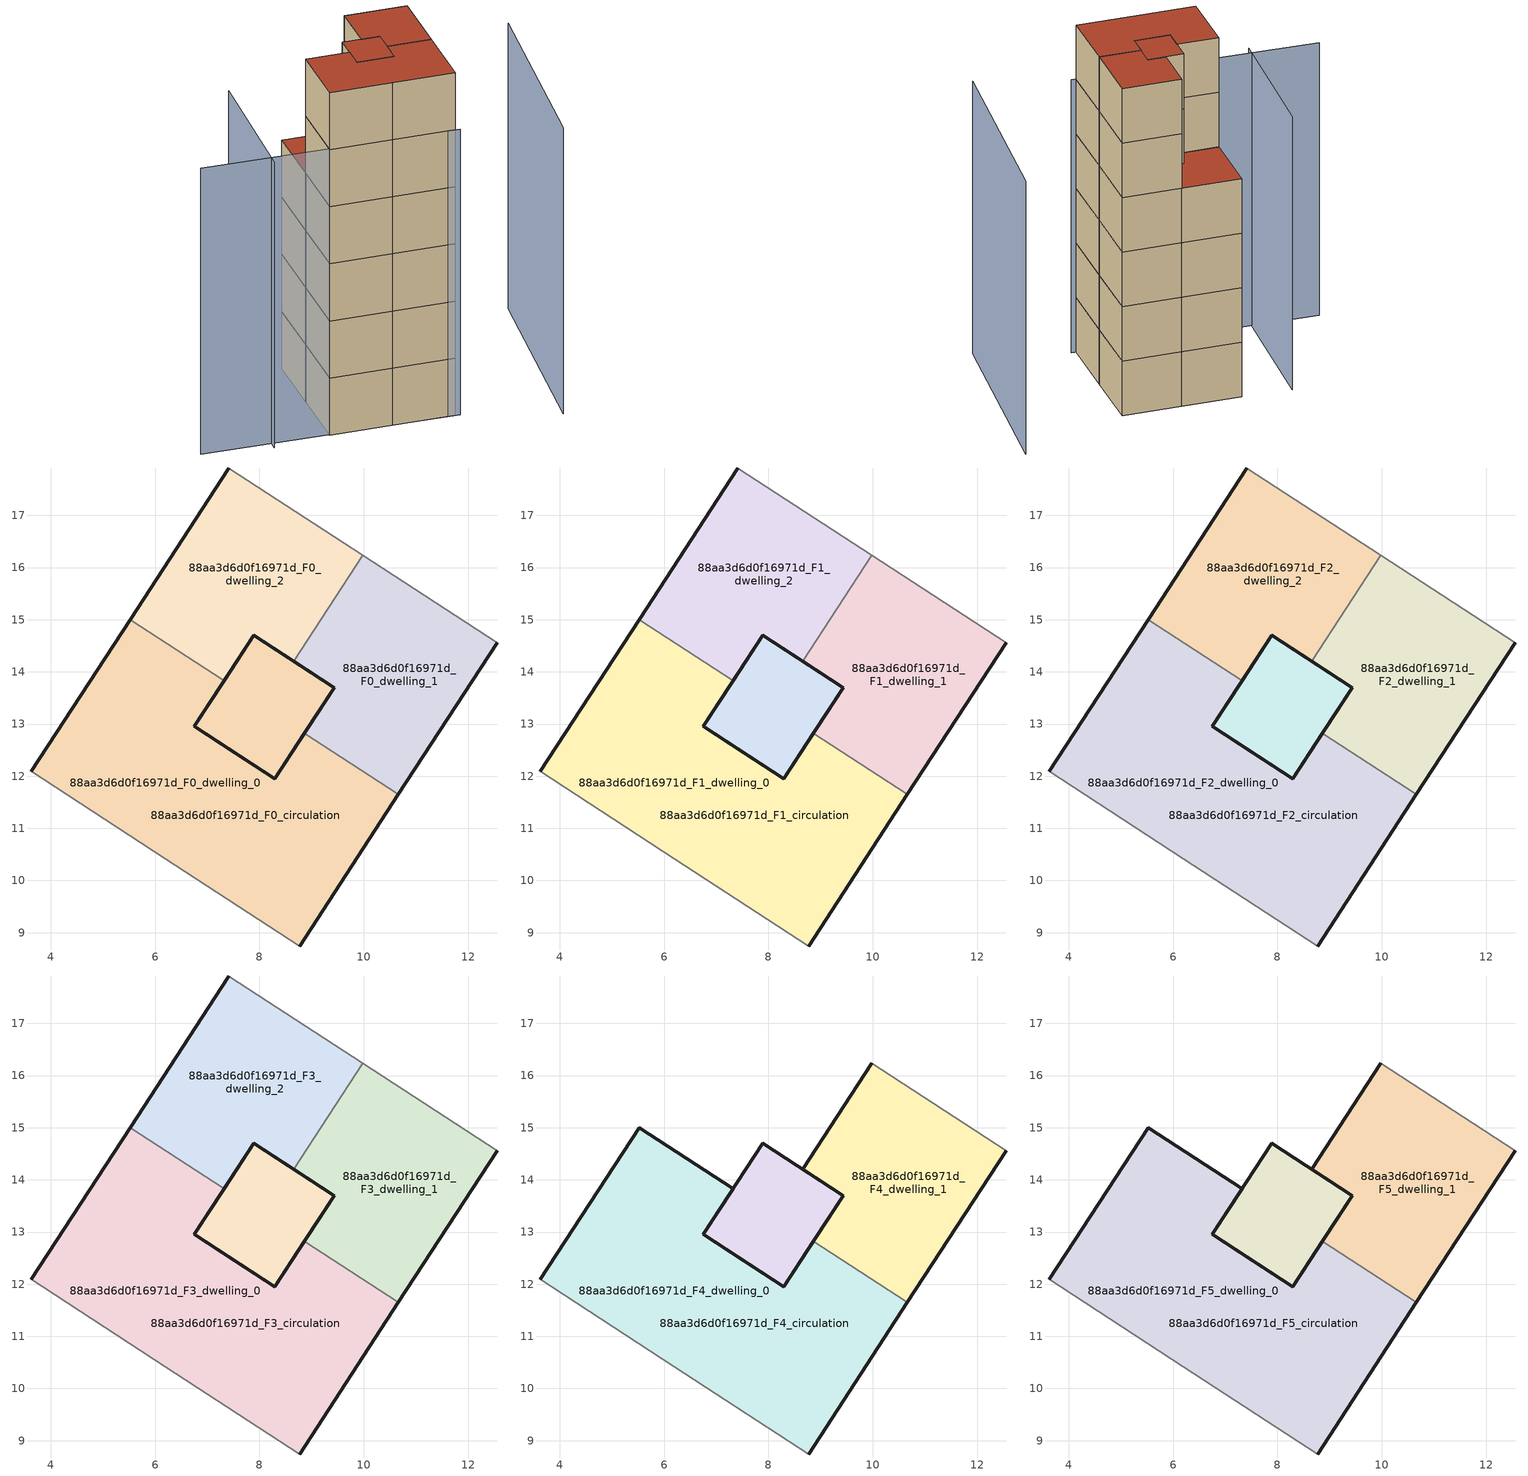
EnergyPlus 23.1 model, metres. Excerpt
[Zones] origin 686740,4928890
88aa3d6d0f16971d_F0_dwelling_0
 floor ground (EU_floor_Construction): 8.86,12.82 10.66,11.65 8.77,8.74 6.2,10.42 3.63,12.09 5.52,15 7.32,13.83 6.75,12.96 8.29,11.95 z0; 9.43,13.7 8.86,12.82 8.29,11.95 7.52,12.45 6.75,12.96 7.89,14.7 z0
 wall outside (EU_wall_Construction): 8.86,12.82 8.29,11.95 7.52,12.45 6.75,12.96 7.32,13.83 / 5.52,15 3.63,12.09 / 8.77,8.74 10.66,11.65 z0:3
 wall adiabatic (EU_wall_Construction): 3.63,12.09 6.2,10.42 8.77,8.74 z0:3
 wall to 88aa3d6d0f16971d_F0_dwelling_2 (EU_wall_Construction): 7.32,13.83 5.52,15 z0:3
 wall to 88aa3d6d0f16971d_F0_dwelling_1 (EU_wall_Construction): 10.66,11.65 8.86,12.82 z0:3
88aa3d6d0f16971d_F0_dwelling_1
 floor ground (EU_floor_Construction): 9.43,13.7 8.86,12.82 8.29,11.95 6.75,12.96 7.89,14.7 z0; 12.56,14.56 10.66,11.65 8.86,12.82 9.43,13.7 8.66,14.2 9.99,16.24 z0
 wall outside (EU_wall_Construction): 8.66,14.2 9.43,13.7 8.86,12.82 / 10.66,11.65 12.56,14.56 z0:3
 wall adiabatic (EU_wall_Construction): 12.56,14.56 9.99,16.24 z0:3
 wall to 88aa3d6d0f16971d_F0_dwelling_2 (EU_wall_Construction): 9.99,16.24 8.66,14.2 z0:3
88aa3d6d0f16971d_F0_dwelling_2
 floor ground (EU_floor_Construction): 9.99,16.24 8.66,14.2 7.89,14.7 7.32,13.83 5.52,15 7.41,17.91 z0
 wall outside (EU_wall_Construction): 7.41,17.91 5.52,15 / 7.32,13.83 7.89,14.7 8.66,14.2 z0:3
 wall adiabatic (EU_wall_Construction): 9.99,16.24 7.41,17.91 z0:3
88aa3d6d0f16971d_F0_circulation
 floor ground (EU_floor_Construction): 8.66,14.2 9.43,13.7 8.86,12.82 8.29,11.95 7.52,12.45 6.75,12.96 7.32,13.83 7.89,14.7 z0; 8.86,12.82 10.66,11.65 8.77,8.74 6.2,10.42 3.63,12.09 5.52,15 7.32,13.83 6.75,12.96 7.52,12.45 8.29,11.95 z0; 12.56,14.56 10.66,11.65 8.86,12.82 9.43,13.7 8.66,14.2 9.99,16.24 z0
 wall outside (EU_wall_Construction): 9.43,13.7 7.89,14.7 6.75,12.96 8.29,11.95 9.43,13.7 z0:3
88aa3d6d0f16971d_F1_dwelling_0
 floor outside (EU_floor_Construction): 8.86,12.82 10.66,11.65 8.77,8.74 6.2,10.42 3.63,12.09 5.52,15 7.32,13.83 6.75,12.96 7.52,12.45 8.29,11.95 z3
 floor to 88aa3d6d0f16971d_F0_dwelling_0 (EU_floor_Construction): 9.43,13.7 8.86,12.82 8.29,11.95 7.52,12.45 6.75,12.96 7.32,13.83 7.89,14.7 z3
 wall outside (EU_wall_Construction): 8.86,12.82 8.29,11.95 7.52,12.45 6.75,12.96 7.32,13.83 / 5.52,15 3.63,12.09 / 8.77,8.74 10.66,11.65 z3:6
 wall adiabatic (EU_wall_Construction): 3.63,12.09 6.2,10.42 8.77,8.74 z3:6
 wall to 88aa3d6d0f16971d_F1_dwelling_2 (EU_wall_Construction): 7.32,13.83 5.52,15 z3:6
 wall to 88aa3d6d0f16971d_F1_dwelling_1 (EU_wall_Construction): 10.66,11.65 8.86,12.82 z3:6
88aa3d6d0f16971d_F1_dwelling_1
 floor to 88aa3d6d0f16971d_F0_dwelling_1 (EU_floor_Construction): 12.56,14.56 10.66,11.65 8.86,12.82 9.43,13.7 8.66,14.2 9.99,16.24 z3; 9.43,13.7 8.86,12.82 8.29,11.95 6.75,12.96 7.89,14.7 z3
 wall outside (EU_wall_Construction): 8.66,14.2 9.43,13.7 8.86,12.82 / 10.66,11.65 12.56,14.56 z3:6
 wall adiabatic (EU_wall_Construction): 12.56,14.56 9.99,16.24 z3:6
 wall to 88aa3d6d0f16971d_F1_dwelling_2 (EU_wall_Construction): 9.99,16.24 8.66,14.2 z3:6
88aa3d6d0f16971d_F1_dwelling_2
 floor to 88aa3d6d0f16971d_F0_dwelling_2 (EU_floor_Construction): 9.99,16.24 8.66,14.2 7.89,14.7 7.32,13.83 5.52,15 7.41,17.91 z3
 wall outside (EU_wall_Construction): 7.41,17.91 5.52,15 / 7.32,13.83 7.89,14.7 8.66,14.2 z3:6
 wall adiabatic (EU_wall_Construction): 9.99,16.24 7.41,17.91 z3:6
88aa3d6d0f16971d_F1_circulation
 floor outside (EU_floor_Construction): 12.56,14.56 10.66,11.65 8.86,12.82 9.43,13.7 8.66,14.2 9.99,16.24 z3
 floor to 88aa3d6d0f16971d_F0_circulation (EU_floor_Construction): 8.66,14.2 9.43,13.7 8.86,12.82 8.29,11.95 7.52,12.45 6.75,12.96 7.32,13.83 7.89,14.7 z3; 8.86,12.82 10.66,11.65 8.77,8.74 6.2,10.42 3.63,12.09 5.52,15 7.32,13.83 6.75,12.96 7.52,12.45 8.29,11.95 z3
 wall outside (EU_wall_Construction): 9.43,13.7 7.89,14.7 6.75,12.96 8.29,11.95 9.43,13.7 z3:6
88aa3d6d0f16971d_F2_dwelling_0
 floor outside (EU_floor_Construction): 8.86,12.82 10.66,11.65 8.77,8.74 6.2,10.42 3.63,12.09 5.52,15 7.32,13.83 6.75,12.96 7.52,12.45 8.29,11.95 z6
 floor to 88aa3d6d0f16971d_F1_dwelling_0 (EU_floor_Construction): 9.43,13.7 8.86,12.82 8.29,11.95 7.52,12.45 6.75,12.96 7.32,13.83 7.89,14.7 z6
 wall outside (EU_wall_Construction): 8.86,12.82 8.29,11.95 7.52,12.45 6.75,12.96 7.32,13.83 / 5.52,15 3.63,12.09 / 8.77,8.74 10.66,11.65 z6:9
 wall adiabatic (EU_wall_Construction): 3.63,12.09 6.2,10.42 8.77,8.74 z6:9
 wall to 88aa3d6d0f16971d_F2_dwelling_2 (EU_wall_Construction): 7.32,13.83 5.52,15 z6:9
 wall to 88aa3d6d0f16971d_F2_dwelling_1 (EU_wall_Construction): 10.66,11.65 8.86,12.82 z6:9
88aa3d6d0f16971d_F2_dwelling_1
 floor to 88aa3d6d0f16971d_F1_dwelling_1 (EU_floor_Construction): 12.56,14.56 10.66,11.65 8.86,12.82 9.43,13.7 8.66,14.2 9.99,16.24 z6; 9.43,13.7 8.86,12.82 8.29,11.95 6.75,12.96 7.89,14.7 z6
 wall outside (EU_wall_Construction): 8.66,14.2 9.43,13.7 8.86,12.82 / 10.66,11.65 12.56,14.56 z6:9
 wall adiabatic (EU_wall_Construction): 12.56,14.56 9.99,16.24 z6:9
 wall to 88aa3d6d0f16971d_F2_dwelling_2 (EU_wall_Construction): 9.99,16.24 8.66,14.2 z6:9
88aa3d6d0f16971d_F2_dwelling_2
 floor to 88aa3d6d0f16971d_F1_dwelling_2 (EU_floor_Construction): 9.99,16.24 8.66,14.2 7.89,14.7 7.32,13.83 5.52,15 7.41,17.91 z6
 wall outside (EU_wall_Construction): 7.41,17.91 5.52,15 / 7.32,13.83 7.89,14.7 8.66,14.2 z6:9
 wall adiabatic (EU_wall_Construction): 9.99,16.24 7.41,17.91 z6:9
88aa3d6d0f16971d_F2_circulation
 floor outside (EU_floor_Construction): 12.56,14.56 10.66,11.65 8.86,12.82 9.43,13.7 8.66,14.2 9.99,16.24 z6
 floor to 88aa3d6d0f16971d_F1_circulation (EU_floor_Construction): 8.66,14.2 9.43,13.7 8.86,12.82 8.29,11.95 7.52,12.45 6.75,12.96 7.32,13.83 7.89,14.7 z6; 8.86,12.82 10.66,11.65 8.77,8.74 6.2,10.42 3.63,12.09 5.52,15 7.32,13.83 6.75,12.96 7.52,12.45 8.29,11.95 z6
 wall outside (EU_wall_Construction): 9.43,13.7 7.89,14.7 6.75,12.96 8.29,11.95 9.43,13.7 z6:9
88aa3d6d0f16971d_F3_dwelling_0
 floor outside (EU_floor_Construction): 8.86,12.82 10.66,11.65 8.77,8.74 6.2,10.42 3.63,12.09 5.52,15 7.32,13.83 6.75,12.96 7.52,12.45 8.29,11.95 z9
 floor to 88aa3d6d0f16971d_F2_dwelling_0 (EU_floor_Construction): 9.43,13.7 8.86,12.82 8.29,11.95 7.52,12.45 6.75,12.96 7.32,13.83 7.89,14.7 z9
 wall outside (EU_wall_Construction): 8.86,12.82 8.29,11.95 7.52,12.45 6.75,12.96 7.32,13.83 / 5.52,15 3.63,12.09 / 8.77,8.74 10.66,11.65 z9:12
 wall adiabatic (EU_wall_Construction): 3.63,12.09 6.2,10.42 8.77,8.74 z9:12
 wall to 88aa3d6d0f16971d_F3_dwelling_2 (EU_wall_Construction): 7.32,13.83 5.52,15 z9:12
 wall to 88aa3d6d0f16971d_F3_dwelling_1 (EU_wall_Construction): 10.66,11.65 8.86,12.82 z9:12
88aa3d6d0f16971d_F3_dwelling_1
 floor to 88aa3d6d0f16971d_F2_dwelling_1 (EU_floor_Construction): 12.56,14.56 10.66,11.65 8.86,12.82 9.43,13.7 8.66,14.2 9.99,16.24 z9; 9.43,13.7 8.86,12.82 8.29,11.95 6.75,12.96 7.89,14.7 z9
 wall outside (EU_wall_Construction): 8.66,14.2 9.43,13.7 8.86,12.82 / 10.66,11.65 12.56,14.56 z9:12
 wall adiabatic (EU_wall_Construction): 12.56,14.56 9.99,16.24 z9:12
 wall to 88aa3d6d0f16971d_F3_dwelling_2 (EU_wall_Construction): 9.99,16.24 8.66,14.2 z9:12
88aa3d6d0f16971d_F3_dwelling_2
 floor to 88aa3d6d0f16971d_F2_dwelling_2 (EU_floor_Construction): 9.99,16.24 8.66,14.2 7.89,14.7 7.32,13.83 5.52,15 7.41,17.91 z9
 wall outside (EU_wall_Construction): 7.41,17.91 5.52,15 / 7.32,13.83 7.89,14.7 8.66,14.2 z9:12
 wall adiabatic (EU_wall_Construction): 9.99,16.24 7.41,17.91 z9:12
 roof outside (EU_roof_Construction): 8.66,14.2 9.99,16.24 7.41,17.91 5.52,15 7.32,13.83 7.89,14.7 z12
88aa3d6d0f16971d_F3_circulation
 floor outside (EU_floor_Construction): 12.56,14.56 10.66,11.65 8.86,12.82 9.43,13.7 8.66,14.2 9.99,16.24 z9
 floor to 88aa3d6d0f16971d_F2_circulation (EU_floor_Construction): 8.66,14.2 9.43,13.7 8.86,12.82 8.29,11.95 7.52,12.45 6.75,12.96 7.32,13.83 7.89,14.7 z9; 8.86,12.82 10.66,11.65 8.77,8.74 6.2,10.42 3.63,12.09 5.52,15 7.32,13.83 6.75,12.96 7.52,12.45 8.29,11.95 z9
 wall outside (EU_wall_Construction): 9.43,13.7 7.89,14.7 6.75,12.96 8.29,11.95 9.43,13.7 z9:12
88aa3d6d0f16971d_F4_dwelling_0
 floor outside (EU_floor_Construction): 8.86,12.82 10.66,11.65 8.77,8.74 6.2,10.42 3.63,12.09 5.52,15 7.32,13.83 6.75,12.96 7.52,12.45 8.29,11.95 z12
 floor to 88aa3d6d0f16971d_F3_dwelling_0 (EU_floor_Construction): 9.43,13.7 8.86,12.82 8.29,11.95 7.52,12.45 6.75,12.96 7.32,13.83 7.89,14.7 z12
 wall outside (EU_wall_Construction): 8.86,12.82 8.29,11.95 7.52,12.45 6.75,12.96 7.32,13.83 5.52,15 3.63,12.09 / 8.77,8.74 10.66,11.65 z12:15
 wall adiabatic (EU_wall_Construction): 3.63,12.09 6.2,10.42 8.77,8.74 z12:15
 wall to 88aa3d6d0f16971d_F4_dwelling_1 (EU_wall_Construction): 10.66,11.65 8.86,12.82 z12:15
88aa3d6d0f16971d_F4_dwelling_1
 floor to 88aa3d6d0f16971d_F3_dwelling_1 (EU_floor_Construction): 12.56,14.56 10.66,11.65 8.86,12.82 9.43,13.7 8.66,14.2 9.99,16.24 z12; 9.43,13.7 8.86,12.82 8.29,11.95 6.75,12.96 7.89,14.7 z12
 wall outside (EU_wall_Construction): 9.99,16.24 8.66,14.2 9.43,13.7 8.86,12.82 / 10.66,11.65 12.56,14.56 z12:15
 wall adiabatic (EU_wall_Construction): 12.56,14.56 9.99,16.24 z12:15
88aa3d6d0f16971d_F4_circulation
 floor outside (EU_floor_Construction): 12.56,14.56 10.66,11.65 8.86,12.82 9.43,13.7 8.66,14.2 9.99,16.24 z12
 floor to 88aa3d6d0f16971d_F3_circulation (EU_floor_Construction): 8.66,14.2 9.43,13.7 8.86,12.82 8.29,11.95 7.52,12.45 6.75,12.96 7.32,13.83 7.89,14.7 z12; 8.86,12.82 10.66,11.65 8.77,8.74 6.2,10.42 3.63,12.09 5.52,15 7.32,13.83 6.75,12.96 7.52,12.45 8.29,11.95 z12
 wall outside (EU_wall_Construction): 9.43,13.7 7.89,14.7 6.75,12.96 8.29,11.95 9.43,13.7 z12:15
88aa3d6d0f16971d_F5_dwelling_0
 floor outside (EU_floor_Construction): 8.86,12.82 10.66,11.65 8.77,8.74 6.2,10.42 3.63,12.09 5.52,15 7.32,13.83 6.75,12.96 7.52,12.45 8.29,11.95 z15
 floor to 88aa3d6d0f16971d_F4_dwelling_0 (EU_floor_Construction): 9.43,13.7 8.86,12.82 8.29,11.95 7.52,12.45 6.75,12.96 7.32,13.83 7.89,14.7 z15
 wall outside (EU_wall_Construction): 8.86,12.82 8.29,11.95 7.52,12.45 6.75,12.96 7.32,13.83 5.52,15 3.63,12.09 / 8.77,8.74 10.66,11.65 z15:18
 wall adiabatic (EU_wall_Construction): 3.63,12.09 6.2,10.42 8.77,8.74 z15:18
 wall to 88aa3d6d0f16971d_F5_dwelling_1 (EU_wall_Construction): 10.66,11.65 8.86,12.82 z15:18
 roof outside (EU_roof_Construction): 8.77,8.74 10.66,11.65 8.86,12.82 8.29,11.95 6.75,12.96 7.32,13.83 5.52,15 3.63,12.09 6.2,10.42 z18; 8.86,12.82 9.43,13.7 7.89,14.7 6.75,12.96 7.52,12.45 8.29,11.95 z18
88aa3d6d0f16971d_F5_dwelling_1
 floor to 88aa3d6d0f16971d_F4_dwelling_1 (EU_floor_Construction): 12.56,14.56 10.66,11.65 8.86,12.82 9.43,13.7 8.66,14.2 9.99,16.24 z15; 9.43,13.7 8.86,12.82 8.29,11.95 6.75,12.96 7.89,14.7 z15
 wall outside (EU_wall_Construction): 9.99,16.24 8.66,14.2 9.43,13.7 8.86,12.82 / 10.66,11.65 12.56,14.56 z15:18
 wall adiabatic (EU_wall_Construction): 12.56,14.56 9.99,16.24 z15:18
 roof outside (EU_roof_Construction): 10.66,11.65 12.56,14.56 9.99,16.24 8.66,14.2 9.43,13.7 8.86,12.82 z18; 8.86,12.82 9.43,13.7 7.89,14.7 6.75,12.96 8.29,11.95 z18
88aa3d6d0f16971d_F5_circulation
 floor outside (EU_floor_Construction): 12.56,14.56 10.66,11.65 8.86,12.82 9.43,13.7 8.66,14.2 9.99,16.24 z15
 floor to 88aa3d6d0f16971d_F4_circulation (EU_floor_Construction): 8.66,14.2 9.43,13.7 8.86,12.82 8.29,11.95 7.52,12.45 6.75,12.96 7.32,13.83 7.89,14.7 z15; 8.86,12.82 10.66,11.65 8.77,8.74 6.2,10.42 3.63,12.09 5.52,15 7.32,13.83 6.75,12.96 7.52,12.45 8.29,11.95 z15
 wall outside (EU_wall_Construction): 9.43,13.7 7.89,14.7 6.75,12.96 8.29,11.95 9.43,13.7 z15:18
 roof outside (EU_roof_Construction): 8.86,12.82 9.43,13.7 8.66,14.2 7.89,14.7 7.32,13.83 6.75,12.96 7.52,12.45 8.29,11.95 z18; 8.77,8.74 10.66,11.65 8.86,12.82 8.29,11.95 7.52,12.45 6.75,12.96 7.32,13.83 5.52,15 3.63,12.09 6.2,10.42 z18; 10.66,11.65 12.56,14.56 9.99,16.24 8.66,14.2 9.43,13.7 8.86,12.82 z18
shading: -1.52,15.65 8.95,8.57 / 5.3,19.37 1.05,13.34 / 12,4.91 18.55,13.32 z0:15
[Building]
EU S2 Campaign: North Axis=0; Terrain=City; Solar Distribution=FullExterior
[Site:Location]
Bologna: Latitude=44.5; Longitude=11.25; Time Zone=1; Elevation=37
[SizingPeriod:WeatherFileDays]
AnnualSizingPeriod: Begin Month=1; Begin Day of Month=1; End Month=12; End Day of Month=31; Day of Week for Start Day=Monday; Use Weather File Daylight Saving Period=No; Use Weather File Rain and Snow Indicators=No
[MATERIAL]
EU_InternalMass_Material: Roughness=MediumRough; Thickness=0.1; Conductivity=1; Density=1800; Specific Heat=900; Thermal Absorptance=0.9; Solar Absorptance=0.7; Visible Absorptance=0.7
[MATERIAL:NOMASS] Roughness=MediumRough; Thermal Absorptance=0.9; Solar Absorptance=0.7; Visible Absorptance=0.7
Name | Thermal Resistance
EU_wall_NoMass | 0.905828
EU_roof_NoMass | 0.37593
EU_floor_NoMass | 0.67114
[CONSTRUCTION]
EU_wall_Construction: EU_wall_NoMass
EU_roof_Construction: EU_roof_NoMass
EU_floor_Construction: EU_floor_NoMass
EU_InternalMass_Construction: EU_InternalMass_Material
[ZONE] Type=1; Multiplier=1; Ceiling Height=autocalculate; Floor Area=autocalculate; Part of Total Floor Area=Yes
Name | Volume
88aa3d6d0f16971d_F0_dwelling_0 | 69.6445
88aa3d6d0f16971d_F1_dwelling_0; 88aa3d6d0f16971d_F2_dwelling_0; 88aa3d6d0f16971d_F3_dwelling_0; 88aa3d6d0f16971d_F4_dwelling_0; 88aa3d6d0f16971d_F5_dwelling_0 | 69.6453
88aa3d6d0f16971d_F0_dwelling_1; 88aa3d6d0f16971d_F1_dwelling_1; 88aa3d6d0f16971d_F2_dwelling_1; 88aa3d6d0f16971d_F3_dwelling_1; 88aa3d6d0f16971d_F4_dwelling_1; 88aa3d6d0f16971d_F5_dwelling_1 | 40.5732
88aa3d6d0f16971d_F0_dwelling_2; 88aa3d6d0f16971d_F1_dwelling_2; 88aa3d6d0f16971d_F2_dwelling_2; 88aa3d6d0f16971d_F3_dwelling_2 | 29.0706
88aa3d6d0f16971d_F0_circulation; 88aa3d6d0f16971d_F1_circulation; 88aa3d6d0f16971d_F2_circulation; 88aa3d6d0f16971d_F3_circulation; 88aa3d6d0f16971d_F4_circulation; 88aa3d6d0f16971d_F5_circulation | 98.7166
[INTERNALMASS] Construction=EU_InternalMass_Construction
Name | Zone or ZoneList | Surface Area
88aa3d6d0f16971d_F0_dwelling_0_EU_InternalMass | 88aa3d6d0f16971d_F0_dwelling_0 | 19.3812
88aa3d6d0f16971d_F0_dwelling_1_EU_InternalMass | 88aa3d6d0f16971d_F0_dwelling_1 | 9.69058
88aa3d6d0f16971d_F0_dwelling_2_EU_InternalMass | 88aa3d6d0f16971d_F0_dwelling_2 | 9.69058
88aa3d6d0f16971d_F1_dwelling_0_EU_InternalMass | 88aa3d6d0f16971d_F1_dwelling_0 | 19.3812
88aa3d6d0f16971d_F1_dwelling_1_EU_InternalMass | 88aa3d6d0f16971d_F1_dwelling_1 | 9.69058
88aa3d6d0f16971d_F1_dwelling_2_EU_InternalMass | 88aa3d6d0f16971d_F1_dwelling_2 | 9.69058
88aa3d6d0f16971d_F2_dwelling_0_EU_InternalMass | 88aa3d6d0f16971d_F2_dwelling_0 | 19.3812
88aa3d6d0f16971d_F2_dwelling_1_EU_InternalMass | 88aa3d6d0f16971d_F2_dwelling_1 | 9.69058
88aa3d6d0f16971d_F2_dwelling_2_EU_InternalMass | 88aa3d6d0f16971d_F2_dwelling_2 | 9.69058
88aa3d6d0f16971d_F3_dwelling_0_EU_InternalMass | 88aa3d6d0f16971d_F3_dwelling_0 | 19.3812
88aa3d6d0f16971d_F3_dwelling_1_EU_InternalMass | 88aa3d6d0f16971d_F3_dwelling_1 | 9.69058
88aa3d6d0f16971d_F3_dwelling_2_EU_InternalMass | 88aa3d6d0f16971d_F3_dwelling_2 | 9.69058
88aa3d6d0f16971d_F4_dwelling_0_EU_InternalMass | 88aa3d6d0f16971d_F4_dwelling_0 | 19.3812
88aa3d6d0f16971d_F4_dwelling_1_EU_InternalMass | 88aa3d6d0f16971d_F4_dwelling_1 | 19.3812
88aa3d6d0f16971d_F5_dwelling_0_EU_InternalMass | 88aa3d6d0f16971d_F5_dwelling_0 | 19.3812
88aa3d6d0f16971d_F5_dwelling_1_EU_InternalMass | 88aa3d6d0f16971d_F5_dwelling_1 | 19.3812
[OTHEREQUIPMENT] Fuel Type=Electricity; Design Level Calculation Method=Watts/Area; Power per Zone Floor Area=1; Fraction Latent=0; Fraction Radiant=0; Fraction Lost=0; Carbon Dioxide Generation Rate=0; EndUse Subcategory=EU_Step8_InternalGains
Name | Zone or ZoneList or Space or SpaceList | Schedule
EU_Step8_InternalGain_88aa3d6d0f16971d_F0_dwelling_0_f000 | 88aa3d6d0f16971d_F0_dwelling_0 | EU_Step8_GainSchedule_88aa3d6d0f16971d_F0_dwelling_0_f000
EU_Step8_InternalGain_88aa3d6d0f16971d_F0_dwelling_1_f000 | 88aa3d6d0f16971d_F0_dwelling_1 | EU_Step8_GainSchedule_88aa3d6d0f16971d_F0_dwelling_1_f000
EU_Step8_InternalGain_88aa3d6d0f16971d_F0_dwelling_2_f000 | 88aa3d6d0f16971d_F0_dwelling_2 | EU_Step8_GainSchedule_88aa3d6d0f16971d_F0_dwelling_2_f000
EU_Step8_InternalGain_88aa3d6d0f16971d_F1_dwelling_0_f000 | 88aa3d6d0f16971d_F1_dwelling_0 | EU_Step8_GainSchedule_88aa3d6d0f16971d_F1_dwelling_0_f000
EU_Step8_InternalGain_88aa3d6d0f16971d_F1_dwelling_1_f000 | 88aa3d6d0f16971d_F1_dwelling_1 | EU_Step8_GainSchedule_88aa3d6d0f16971d_F1_dwelling_1_f000
EU_Step8_InternalGain_88aa3d6d0f16971d_F1_dwelling_2_f000 | 88aa3d6d0f16971d_F1_dwelling_2 | EU_Step8_GainSchedule_88aa3d6d0f16971d_F1_dwelling_2_f000
EU_Step8_InternalGain_88aa3d6d0f16971d_F2_dwelling_0_f000 | 88aa3d6d0f16971d_F2_dwelling_0 | EU_Step8_GainSchedule_88aa3d6d0f16971d_F2_dwelling_0_f000
EU_Step8_InternalGain_88aa3d6d0f16971d_F2_dwelling_1_f000 | 88aa3d6d0f16971d_F2_dwelling_1 | EU_Step8_GainSchedule_88aa3d6d0f16971d_F2_dwelling_1_f000
EU_Step8_InternalGain_88aa3d6d0f16971d_F2_dwelling_2_f000 | 88aa3d6d0f16971d_F2_dwelling_2 | EU_Step8_GainSchedule_88aa3d6d0f16971d_F2_dwelling_2_f000
EU_Step8_InternalGain_88aa3d6d0f16971d_F3_dwelling_0_f000 | 88aa3d6d0f16971d_F3_dwelling_0 | EU_Step8_GainSchedule_88aa3d6d0f16971d_F3_dwelling_0_f000
EU_Step8_InternalGain_88aa3d6d0f16971d_F3_dwelling_1_f000 | 88aa3d6d0f16971d_F3_dwelling_1 | EU_Step8_GainSchedule_88aa3d6d0f16971d_F3_dwelling_1_f000
EU_Step8_InternalGain_88aa3d6d0f16971d_F3_dwelling_2_f000 | 88aa3d6d0f16971d_F3_dwelling_2 | EU_Step8_GainSchedule_88aa3d6d0f16971d_F3_dwelling_2_f000
EU_Step8_InternalGain_88aa3d6d0f16971d_F4_dwelling_0_f000 | 88aa3d6d0f16971d_F4_dwelling_0 | EU_Step8_GainSchedule_88aa3d6d0f16971d_F4_dwelling_0_f000
EU_Step8_InternalGain_88aa3d6d0f16971d_F4_dwelling_1_f000 | 88aa3d6d0f16971d_F4_dwelling_1 | EU_Step8_GainSchedule_88aa3d6d0f16971d_F4_dwelling_1_f000
EU_Step8_InternalGain_88aa3d6d0f16971d_F5_dwelling_0_f000 | 88aa3d6d0f16971d_F5_dwelling_0 | EU_Step8_GainSchedule_88aa3d6d0f16971d_F5_dwelling_0_f000
EU_Step8_InternalGain_88aa3d6d0f16971d_F5_dwelling_1_f000 | 88aa3d6d0f16971d_F5_dwelling_1 | EU_Step8_GainSchedule_88aa3d6d0f16971d_F5_dwelling_1_f000
[ZONEINFILTRATION:DESIGNFLOWRATE] Schedule=EU_AlwaysOn; Design Flow Rate Calculation Method=Flow/Area; Flow Rate per Floor Area=0.0005; Constant Term Coefficient=1; Temperature Term Coefficient=0; Velocity Term Coefficient=0; Velocity Squared Term Coefficient=0
Name | Zone or ZoneList or Space or SpaceList
EU_Circulation_Infiltration_88aa3d6d0f16971d_F0_circulation | 88aa3d6d0f16971d_F0_circulation
EU_Circulation_Infiltration_88aa3d6d0f16971d_F1_circulation | 88aa3d6d0f16971d_F1_circulation
EU_Circulation_Infiltration_88aa3d6d0f16971d_F2_circulation | 88aa3d6d0f16971d_F2_circulation
EU_Circulation_Infiltration_88aa3d6d0f16971d_F3_circulation | 88aa3d6d0f16971d_F3_circulation
EU_Circulation_Infiltration_88aa3d6d0f16971d_F4_circulation | 88aa3d6d0f16971d_F4_circulation
EU_Circulation_Infiltration_88aa3d6d0f16971d_F5_circulation | 88aa3d6d0f16971d_F5_circulation
[ZONEVENTILATION:DESIGNFLOWRATE] Schedule=EU_AlwaysOn; Design Flow Rate Calculation Method=AirChanges/Hour; Air Changes per Hour=0.73129; Ventilation Type=Natural; Fan Pressure Rise=0; Fan Total Efficiency=1; Constant Term Coefficient=1; Temperature Term Coefficient=0; Velocity Term Coefficient=0; Velocity Squared Term Coefficient=0; Minimum Indoor Temperature=-100; Maximum Indoor Temperature=100; Delta Temperature=-100; Minimum Outdoor Temperature=-100; Maximum Outdoor Temperature=100; Maximum Wind Speed=40
Name | Zone or ZoneList or Space or SpaceList
EU_ConstantAir_88aa3d6d0f16971d_F0_dwelling_0 | 88aa3d6d0f16971d_F0_dwelling_0
EU_ConstantAir_88aa3d6d0f16971d_F0_dwelling_1 | 88aa3d6d0f16971d_F0_dwelling_1
EU_ConstantAir_88aa3d6d0f16971d_F0_dwelling_2 | 88aa3d6d0f16971d_F0_dwelling_2
EU_ConstantAir_88aa3d6d0f16971d_F1_dwelling_0 | 88aa3d6d0f16971d_F1_dwelling_0
EU_ConstantAir_88aa3d6d0f16971d_F1_dwelling_1 | 88aa3d6d0f16971d_F1_dwelling_1
EU_ConstantAir_88aa3d6d0f16971d_F1_dwelling_2 | 88aa3d6d0f16971d_F1_dwelling_2
EU_ConstantAir_88aa3d6d0f16971d_F2_dwelling_0 | 88aa3d6d0f16971d_F2_dwelling_0
EU_ConstantAir_88aa3d6d0f16971d_F2_dwelling_1 | 88aa3d6d0f16971d_F2_dwelling_1
EU_ConstantAir_88aa3d6d0f16971d_F2_dwelling_2 | 88aa3d6d0f16971d_F2_dwelling_2
EU_ConstantAir_88aa3d6d0f16971d_F3_dwelling_0 | 88aa3d6d0f16971d_F3_dwelling_0
EU_ConstantAir_88aa3d6d0f16971d_F3_dwelling_1 | 88aa3d6d0f16971d_F3_dwelling_1
EU_ConstantAir_88aa3d6d0f16971d_F3_dwelling_2 | 88aa3d6d0f16971d_F3_dwelling_2
EU_ConstantAir_88aa3d6d0f16971d_F4_dwelling_0 | 88aa3d6d0f16971d_F4_dwelling_0
EU_ConstantAir_88aa3d6d0f16971d_F4_dwelling_1 | 88aa3d6d0f16971d_F4_dwelling_1
EU_ConstantAir_88aa3d6d0f16971d_F5_dwelling_0 | 88aa3d6d0f16971d_F5_dwelling_0
EU_ConstantAir_88aa3d6d0f16971d_F5_dwelling_1 | 88aa3d6d0f16971d_F5_dwelling_1
[HVACTEMPLATE:THERMOSTAT] Constant Heating Setpoint=20; Constant Cooling Setpoint=50
EU_HeatOnly_88aa3d6d0f16971d_F0_dwelling_0; EU_HeatOnly_88aa3d6d0f16971d_F0_dwelling_1; EU_HeatOnly_88aa3d6d0f16971d_F0_dwelling_2; EU_HeatOnly_88aa3d6d0f16971d_F1_dwelling_0; EU_HeatOnly_88aa3d6d0f16971d_F1_dwelling_1; EU_HeatOnly_88aa3d6d0f16971d_F1_dwelling_2; EU_HeatOnly_88aa3d6d0f16971d_F2_dwelling_0; EU_HeatOnly_88aa3d6d0f16971d_F2_dwelling_1; EU_HeatOnly_88aa3d6d0f16971d_F2_dwelling_2; EU_HeatOnly_88aa3d6d0f16971d_F3_dwelling_0; EU_HeatOnly_88aa3d6d0f16971d_F3_dwelling_1; EU_HeatOnly_88aa3d6d0f16971d_F3_dwelling_2; EU_HeatOnly_88aa3d6d0f16971d_F4_dwelling_0; EU_HeatOnly_88aa3d6d0f16971d_F4_dwelling_1; EU_HeatOnly_88aa3d6d0f16971d_F5_dwelling_0; EU_HeatOnly_88aa3d6d0f16971d_F5_dwelling_1
[HVACTEMPLATE:ZONE:IDEALLOADSAIRSYSTEM] System Availability Schedule=EU_AlwaysOn; Maximum Heating Supply Air Temperature=50; Minimum Cooling Supply Air Temperature=13; Maximum Heating Supply Air Humidity Ratio=0.0156; Minimum Cooling Supply Air Humidity Ratio=0.0077; Heating Limit=NoLimit; Cooling Limit=NoLimit; Heating Availability Schedule=EU_AlwaysOn; Cooling Availability Schedule=EU_CoolingOff; Dehumidification Control Type=ConstantSensibleHeatRatio; Cooling Sensible Heat Ratio=0.7; Dehumidification Setpoint=60; Humidification Control Type=None; Humidification Setpoint=30; Outdoor Air Method=None; Outdoor Air Flow Rate per Person=0.00944; Outdoor Air Flow Rate per Zone Floor Area=0; Outdoor Air Flow Rate per Zone=0; Demand Controlled Ventilation Type=None; Outdoor Air Economizer Type=NoEconomizer; Heat Recovery Type=None; Sensible Heat Recovery Effectiveness=0.7; Latent Heat Recovery Effectiveness=0.65
Name | Template Thermostat
88aa3d6d0f16971d_F0_dwelling_0 | EU_HeatOnly_88aa3d6d0f16971d_F0_dwelling_0
88aa3d6d0f16971d_F0_dwelling_1 | EU_HeatOnly_88aa3d6d0f16971d_F0_dwelling_1
88aa3d6d0f16971d_F0_dwelling_2 | EU_HeatOnly_88aa3d6d0f16971d_F0_dwelling_2
88aa3d6d0f16971d_F1_dwelling_0 | EU_HeatOnly_88aa3d6d0f16971d_F1_dwelling_0
88aa3d6d0f16971d_F1_dwelling_1 | EU_HeatOnly_88aa3d6d0f16971d_F1_dwelling_1
88aa3d6d0f16971d_F1_dwelling_2 | EU_HeatOnly_88aa3d6d0f16971d_F1_dwelling_2
88aa3d6d0f16971d_F2_dwelling_0 | EU_HeatOnly_88aa3d6d0f16971d_F2_dwelling_0
88aa3d6d0f16971d_F2_dwelling_1 | EU_HeatOnly_88aa3d6d0f16971d_F2_dwelling_1
88aa3d6d0f16971d_F2_dwelling_2 | EU_HeatOnly_88aa3d6d0f16971d_F2_dwelling_2
88aa3d6d0f16971d_F3_dwelling_0 | EU_HeatOnly_88aa3d6d0f16971d_F3_dwelling_0
88aa3d6d0f16971d_F3_dwelling_1 | EU_HeatOnly_88aa3d6d0f16971d_F3_dwelling_1
88aa3d6d0f16971d_F3_dwelling_2 | EU_HeatOnly_88aa3d6d0f16971d_F3_dwelling_2
88aa3d6d0f16971d_F4_dwelling_0 | EU_HeatOnly_88aa3d6d0f16971d_F4_dwelling_0
88aa3d6d0f16971d_F4_dwelling_1 | EU_HeatOnly_88aa3d6d0f16971d_F4_dwelling_1
88aa3d6d0f16971d_F5_dwelling_0 | EU_HeatOnly_88aa3d6d0f16971d_F5_dwelling_0
88aa3d6d0f16971d_F5_dwelling_1 | EU_HeatOnly_88aa3d6d0f16971d_F5_dwelling_1
[SIZING:ZONE] Zone Cooling Design Supply Air Temperature Input Method=SupplyAirTemperature; Zone Cooling Design Supply Air Temperature=13; Zone Heating Design Supply Air Temperature Input Method=SupplyAirTemperature; Zone Heating Design Supply Air Temperature=50; Zone Cooling Design Supply Air Humidity Ratio=0.008; Zone Heating Design Supply Air Humidity Ratio=0.008; Cooling Design Air Flow Method=DesignDay; Cooling Design Air Flow Rate=0; Cooling Minimum Air Flow per Zone Floor Area=0.000762; Cooling Minimum Air Flow=0; Cooling Minimum Air Flow Fraction=0.2; Heating Design Air Flow Method=DesignDay; Heating Design Air Flow Rate=0; Heating Maximum Air Flow per Zone Floor Area=0.002032; Heating Maximum Air Flow=0.141576; Heating Maximum Air Flow Fraction=0.3; Account for Dedicated Outdoor Air System=No; Dedicated Outdoor Air System Control Strategy=NeutralSupplyAir; Dedicated Outdoor Air Low Setpoint Temperature for Design=autosize; Dedicated Outdoor Air High Setpoint Temperature for Design=autosize; Zone Load Sizing Method=Sensible Load Only No Latent Load; Zone Latent Cooling Design Supply Air Humidity Ratio Input Method=HumidityRatioDifference; Zone Cooling Design Supply Air Humidity Ratio Difference=0.005; Zone Latent Heating Design Supply Air Humidity Ratio Input Method=HumidityRatioDifference; Zone Humidification Design Supply Air Humidity Ratio Difference=0.005
88aa3d6d0f16971d_F0_dwelling_0; 88aa3d6d0f16971d_F0_dwelling_1; 88aa3d6d0f16971d_F0_dwelling_2; 88aa3d6d0f16971d_F1_dwelling_0; 88aa3d6d0f16971d_F1_dwelling_1; 88aa3d6d0f16971d_F1_dwelling_2; 88aa3d6d0f16971d_F2_dwelling_0; 88aa3d6d0f16971d_F2_dwelling_1; 88aa3d6d0f16971d_F2_dwelling_2; 88aa3d6d0f16971d_F3_dwelling_0; 88aa3d6d0f16971d_F3_dwelling_1; 88aa3d6d0f16971d_F3_dwelling_2; 88aa3d6d0f16971d_F4_dwelling_0; 88aa3d6d0f16971d_F4_dwelling_1; 88aa3d6d0f16971d_F5_dwelling_0; 88aa3d6d0f16971d_F5_dwelling_1
[SCHEDULE:CONSTANT]
Name | Hourly Value
EU_AlwaysOn | 1
EU_CoolingOff | 0
[SCHEDULE:FILE] Column Number=1; Rows to Skip at Top=0; Number of Hours of Data=8760; Column Separator=Comma; Interpolate to Timestep=No; Minutes per Item=60; Adjust Schedule for Daylight Savings=Yes
Name | File
EU_Step8_GainSchedule_88aa3d6d0f16971d_F0_dwelling_0_f000 | ../../schedules/88aa3d6d0f16971d/88aa3d6d0f16971d_F0_dwelling_0_f000_gain.csv
EU_Step8_GainSchedule_88aa3d6d0f16971d_F0_dwelling_1_f000 | ../../schedules/88aa3d6d0f16971d/88aa3d6d0f16971d_F0_dwelling_1_f000_gain.csv
EU_Step8_GainSchedule_88aa3d6d0f16971d_F0_dwelling_2_f000 | ../../schedules/88aa3d6d0f16971d/88aa3d6d0f16971d_F0_dwelling_2_f000_gain.csv
EU_Step8_GainSchedule_88aa3d6d0f16971d_F1_dwelling_0_f000 | ../../schedules/88aa3d6d0f16971d/88aa3d6d0f16971d_F1_dwelling_0_f000_gain.csv
EU_Step8_GainSchedule_88aa3d6d0f16971d_F1_dwelling_1_f000 | ../../schedules/88aa3d6d0f16971d/88aa3d6d0f16971d_F1_dwelling_1_f000_gain.csv
EU_Step8_GainSchedule_88aa3d6d0f16971d_F1_dwelling_2_f000 | ../../schedules/88aa3d6d0f16971d/88aa3d6d0f16971d_F1_dwelling_2_f000_gain.csv
EU_Step8_GainSchedule_88aa3d6d0f16971d_F2_dwelling_0_f000 | ../../schedules/88aa3d6d0f16971d/88aa3d6d0f16971d_F2_dwelling_0_f000_gain.csv
EU_Step8_GainSchedule_88aa3d6d0f16971d_F2_dwelling_1_f000 | ../../schedules/88aa3d6d0f16971d/88aa3d6d0f16971d_F2_dwelling_1_f000_gain.csv
EU_Step8_GainSchedule_88aa3d6d0f16971d_F2_dwelling_2_f000 | ../../schedules/88aa3d6d0f16971d/88aa3d6d0f16971d_F2_dwelling_2_f000_gain.csv
EU_Step8_GainSchedule_88aa3d6d0f16971d_F3_dwelling_0_f000 | ../../schedules/88aa3d6d0f16971d/88aa3d6d0f16971d_F3_dwelling_0_f000_gain.csv
EU_Step8_GainSchedule_88aa3d6d0f16971d_F3_dwelling_1_f000 | ../../schedules/88aa3d6d0f16971d/88aa3d6d0f16971d_F3_dwelling_1_f000_gain.csv
EU_Step8_GainSchedule_88aa3d6d0f16971d_F3_dwelling_2_f000 | ../../schedules/88aa3d6d0f16971d/88aa3d6d0f16971d_F3_dwelling_2_f000_gain.csv
EU_Step8_GainSchedule_88aa3d6d0f16971d_F4_dwelling_0_f000 | ../../schedules/88aa3d6d0f16971d/88aa3d6d0f16971d_F4_dwelling_0_f000_gain.csv
EU_Step8_GainSchedule_88aa3d6d0f16971d_F4_dwelling_1_f000 | ../../schedules/88aa3d6d0f16971d/88aa3d6d0f16971d_F4_dwelling_1_f000_gain.csv
EU_Step8_GainSchedule_88aa3d6d0f16971d_F5_dwelling_0_f000 | ../../schedules/88aa3d6d0f16971d/88aa3d6d0f16971d_F5_dwelling_0_f000_gain.csv
EU_Step8_GainSchedule_88aa3d6d0f16971d_F5_dwelling_1_f000 | ../../schedules/88aa3d6d0f16971d/88aa3d6d0f16971d_F5_dwelling_1_f000_gain.csv
